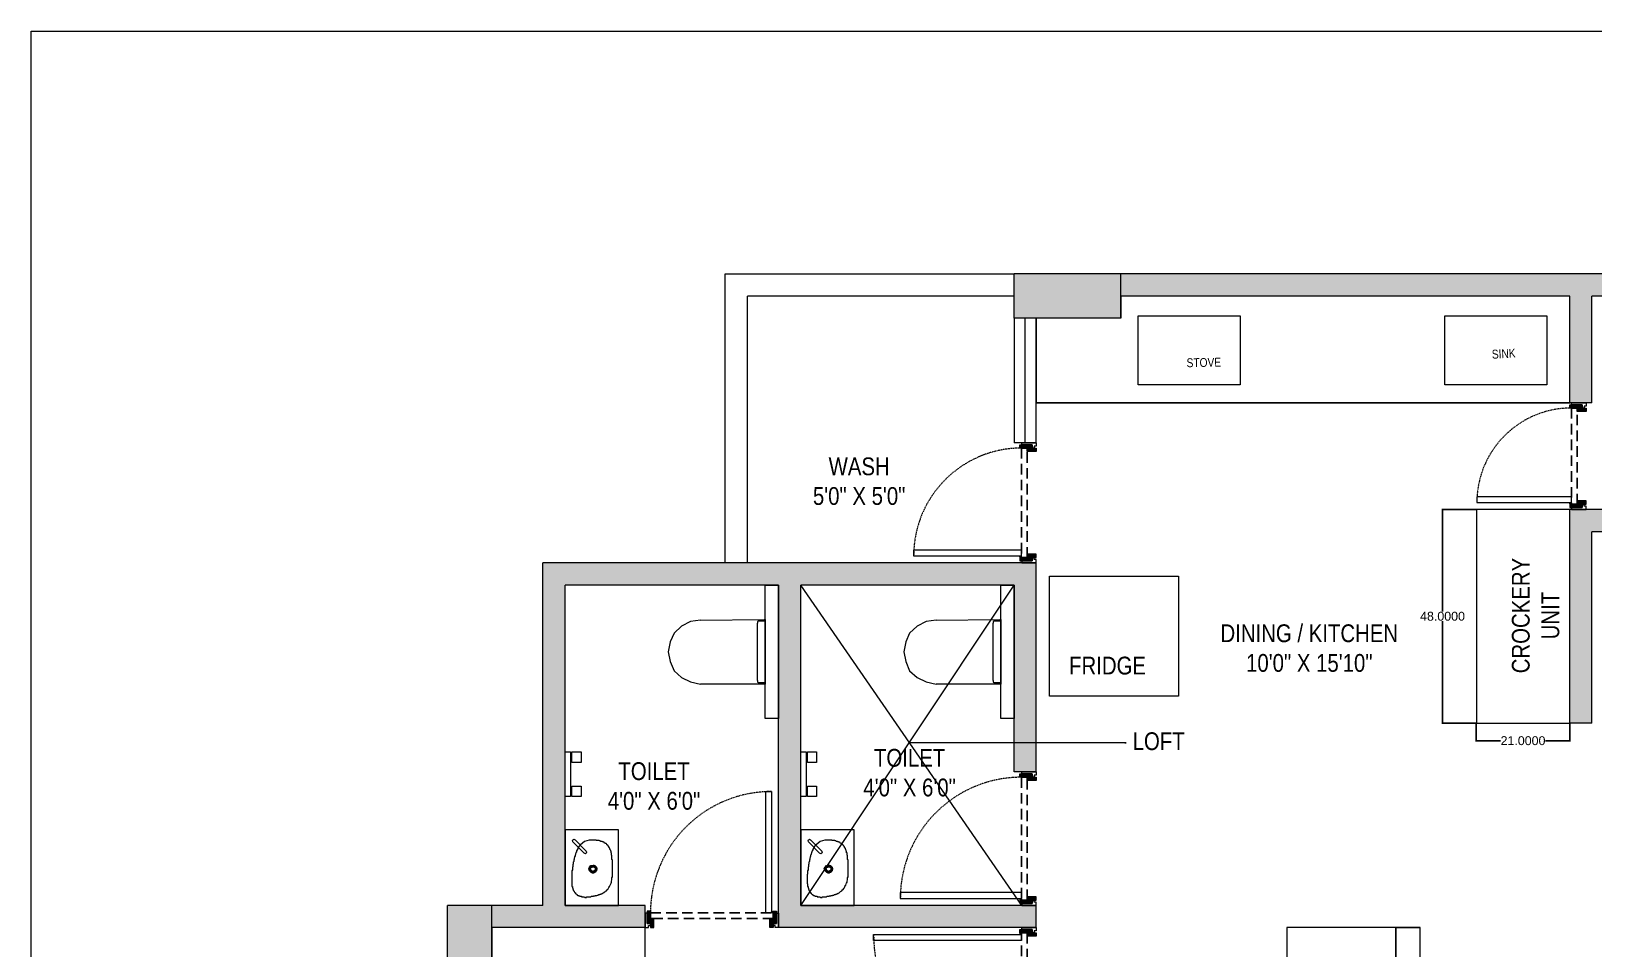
# Model space of a CAD drawing. Header units: inches. Extents: x 63286 to 63837, y -4982 to -4558.
# Drawn here: x 63286.2 to 63637.7, y -4764.5 to -4558.2 of the extents above; entities that cross this region are included whole.
import ezdxf
from ezdxf import colors
from ezdxf.entities.mleader import LeaderData, LeaderLine
from ezdxf.math import Vec2, Vec3

# ---------------------------------------------------------------- set-up
doc = ezdxf.new("R2010")
doc.units = ezdxf.units.IN
doc.header["$MEASUREMENT"] = 0
doc.linetypes.add('DASHED2', pattern=[0.375, 0.25, -0.125])
doc.linetypes.add('DOT2', pattern=[0.125, 0, -0.125])
for name, color, linetype, lineweight in [('A_DOOR', 135, 'Continuous', 18), ('A_FURNITURE', 251, 'Continuous', 9), ('A_TEXT', 7, 'Continuous', 18), ('A_WALL HATCH', 8, 'Continuous', 15), ('GLINE', 7, 'Continuous', 20)]:
    doc.layers.add(name, color=color, linetype=linetype, lineweight=lineweight)
doc.styles.add('ARIAL', font='ARIALN.TTF')
doc.styles.get("Standard").update_dxf_attribs({"font": 'arial.ttf'})
doc.dimstyles.get("Standard").update_dxf_attribs({"dimtxt": 2, "dimasz": 0.18, "dimexe": 0.18, "dimexo": 0.0625, "dimgap": 0.09, "dimtad": 0, "dimtih": 1, "dimtoh": 1, "dimdec": 4, "dimzin": 0, "dimdsep": 46, "dimtxsty": 'Standard', "dimcen": 0.09, "dimadec": 0, "dimazin": 0, "dimtfac": 1, "dimtdec": 4, "dimtofl": 0, "dimtmove": 0, "dimatfit": 3, "dimfxl": 1, "dimtolj": 1, "dimtzin": 0, "dimarcsym": 0})

# ---------------------------------------------------------------- blocks, each defined once
blk = doc.blocks.new('*U40')
at = {"layer": 'A_DOOR'}
h = blk.add_hatch(color=254, dxfattribs=at)
h.paths.add_polyline_path([(32, 0), (52, 0), (52, -55), (32, -55)])
h.paths.add_polyline_path([(12, -24), (32, -24), (32, -100), (12, -100)])
h = blk.add_hatch(color=254, dxfattribs=at)
h.paths.add_polyline_path([(775.7, 0), (755.7, 0), (755.7, -55), (775.7, -55)])
h.paths.add_polyline_path([(795.7, -24), (775.7, -24), (775.7, -100), (795.7, -100)])
at = {"layer": 'A_DOOR', "color": 253}
for points in [[(12, -88), (0, -88), (0, 0), (20, 0), (20, -12), (32, -12), (32, -24), (12, -24)], [(795.7, -88), (807.7, -88), (807.7, 0), (787.7, 0), (787.7, -12), (775.7, -12), (775.7, -24), (795.7, -24)]]:
    blk.add_lwpolyline(points, close=True, dxfattribs=at)
at = {"layer": 'A_DOOR'}
for points in [[(32, 0), (52, 0), (52, -55), (32, -55)], [(775.7, 0), (755.7, 0), (755.7, -55), (775.7, -55)], [(12, -24), (32, -24), (32, -100), (12, -100)], [(42, -90), (77, -90), (77, -824.2), (42, -824.2)], [(795.7, -24), (775.7, -24), (775.7, -100), (795.7, -100)]]:
    blk.add_lwpolyline(points, close=True, dxfattribs=at)
at = {"layer": 'A_DOOR', "color": 33, "linetype": 'DASHED2', "lineweight": 25, "ltscale": 255}
blk.add_lwpolyline([(32, -90), (32, -55), (775.7, -55), (775.7, -90)], close=True, dxfattribs=at)
at = {"layer": 'A_DOOR', "color": 253}
for radius in [5, 2]:
    blk.add_circle((37, -95), radius, dxfattribs=at)
at = {"layer": 'A_DOOR', "color": 33, "linetype": 'DOT2', "lineweight": 13, "ltscale": 10}
blk.add_arc((42, -90), 733.7, 270, 0, dxfattribs=at)
blk = doc.blocks.new('FAUCET_001')
at = {"layer": 'A_FURNITURE', "linetype": 'Continuous', "lineweight": 5}
for points in [[(-124.9, 38), (-67, 38), (-67, 89.3), (-124.9, 89.3)], [(65.3, 38), (124.9, 38), (124.9, 89.3), (65.3, 89.3)], [(-124.9, 0), (124.9, 0), (124.9, 29.8), (-124.9, 29.8)]]:
    blk.add_lwpolyline(points, close=True, dxfattribs=at)
blk = doc.blocks.new('WC_001')
at = {"layer": 'A_FURNITURE', "linetype": 'Continuous', "lineweight": 5}
for points in [[(178.6, 363.9), (170.4, 420.1), (143.9, 469.7), (105.9, 512.7), (56.2, 534.2), (0, 545.8), (-54.6, 534.2), (-105.9, 512.7), (-143.9, 469.7), (-168.7, 420.1), (-181.9, 363.9)], [(-181.9, 5), (-181.9, 363.9), (-181.9, 363.9)], [(178.6, 363.9), (181.9, 5), (181.9, 0), (-181.9, 0), (-181.9, 5)], [(-160.4, 43), (-168.7, 43), (-173.7, 34.7)], [(-173.7, 0), (-173.7, 34.7)], [(-160.4, 43), (162.1, 43)], [(173.7, 34.7), (170.4, 43), (162.1, 43)], [(173.7, 34.7), (173.7, 0)]]:
    blk.add_lwpolyline(points, dxfattribs=at)
blk = doc.blocks.new('BASIN_001011')
at = {"layer": 'A_FURNITURE', "linetype": 'Continuous', "lineweight": 5}
for points in [[(-198, -198), (-203, -193), (-212, -193), (-215, -188), (-220, -188), (-220, -185), (-223, -185), (-228, -180), (-232, -180), (-232, -176), (-237, -176), (-237, -171), (-241, -171), (-245, -168), (-250, -163), (-250, -160), (-253, -160), (-253, -155), (-258, -155), (-258, -147), (-261, -147), (-261, -142), (-266, -138), (-266, -130), (-270, -130), (-270, -112), (-275, -112), (-275, -82), (-280, -79), (-280, -62), (-275, -62), (-275, -19), (-270, -16), (-270, 6), (-266, 6), (-266, 24), (-261, 27), (-261, 40), (-258, 44), (-258, 52), (-253, 57), (-253, 70), (-250, 70), (-250, 78), (-245, 78), (-245, 87), (-241, 90), (-241, 95), (-237, 100), (-237, 103), (-232, 108), (-232, 112), (-228, 112), (-223, 120), (-220, 125), (-215, 133), (-207, 138), (-203, 146), (-194, 150), (-190, 155), (-182, 158), (-174, 163), (-164, 168), (-160, 171), (-147, 176), (-139, 179), (-131, 184), (-122, 184), (-109, 188), (-88, 188), (-79, 193), (13, 193)], [(13, 193), (89, 193), (94, 188), (132, 188), (136, 184), (157, 184), (157, 179), (174, 179), (174, 176), (182, 176), (187, 171), (195, 171), (195, 168), (203, 168), (203, 163), (212, 163), (212, 158), (217, 158), (220, 155), (225, 155), (225, 150), (230, 150), (233, 146), (233, 141), (238, 141), (238, 138), (241, 138), (246, 133), (246, 130), (250, 130), (250, 125), (255, 120), (255, 116), (260, 116), (260, 112), (263, 108), (263, 100), (268, 100), (268, 90), (271, 90), (271, 78), (276, 73), (276, 62), (280, 62), (280, 35), (284, 32), (284, -36), (271, -82), (238, -122), (230, -130), (230, -133), (225, -133), (220, -138), (217, -138), (217, -142), (208, -142), (208, -147), (203, -147), (200, -150), (195, -150), (192, -155), (182, -155), (182, -160), (174, -160), (174, -163), (165, -163), (162, -168), (154, -168), (149, -171), (141, -171), (136, -176), (124, -176), (124, -180), (111, -180), (106, -185), (94, -185), (89, -188), (73, -188), (68, -193), (48, -193), (43, -198), (22, -198), (22, -201), (-8, -201), (-20, -206), (-50, -206), (-55, -209), (-144, -209), (-147, -206), (-174, -206), (-174, -201), (-190, -201), (-190, -198), (-198, -198)]]:
    blk.add_lwpolyline(points, dxfattribs=at)
at = {"layer": 'A_FURNITURE', "linetype": 'Continuous', "lineweight": -2}
for points in [[(0, -41), (18, -32), (35, -19), (38, 2), (35, 19), (18, 35), (0, 40), (-20, 35), (-33, 19), (-41, 2), (-33, -19), (-20, -32)], [(0, -27), (-8, -27), (-8, -24), (-17, -24), (-17, -19), (-20, -19), (-20, -16), (-25, -16), (-25, -11), (-30, -6), (-30, 11), (-25, 11), (-25, 19), (-20, 19), (-20, 24), (-17, 24), (-17, 27), (-8, 27), (-3, 32), (5, 32), (5, 27), (13, 27), (13, 24), (18, 24), (22, 19), (22, 14), (26, 14), (26, -11), (22, -11), (22, -19), (18, -19), (13, -24), (8, -24), (5, -27)], [(0, -24), (18, -16), (22, 2), (18, 19), (0, 24), (-17, 19), (-25, 2), (-17, -16), (0, -24), (13, -16), (22, 2), (13, 19), (0, 24), (-17, 19), (-25, 2), (-17, -16)]]:
    blk.add_lwpolyline(points, close=True, dxfattribs=at)
for points in [[(-38, 2), (-38, 11), (-33, 14), (-33, 24), (-30, 24), (-30, 27), (-25, 27), (-25, 32), (-17, 32), (-17, 35), (0, 35)], [(0, -36), (-12, -36), (-12, -32), (-20, -32), (-20, -27), (-25, -27), (-25, -24), (-30, -24), (-30, -19), (-33, -19), (-33, -11), (-38, -11), (-38, 2)], [(0, 35), (18, 35), (18, 32), (22, 32), (22, 27), (26, 27), (26, 24), (30, 24), (30, 14), (35, 14), (35, 2)], [(0, -36), (18, -32), (30, -19), (35, 2)], [(38, 2), (35, 2), (35, 2)], [(174, -65), (165, -62), (154, -65), (149, -74), (154, -87)], [(268, -198), (154, -87), (154, -87)], [(174, -65), (288, -176), (288, -176)], [(268, -198), (280, -201), (288, -198), (293, -188), (288, -176)]]:
    blk.add_lwpolyline(points, dxfattribs=at)
blk = doc.blocks.new('*U42')
at = {"layer": 'A_DOOR'}
h = blk.add_hatch(color=254, dxfattribs=at)
h.paths.add_polyline_path([(32, 0), (52, 0), (52, -55), (32, -55)])
h.paths.add_polyline_path([(12, -24), (32, -24), (32, -100), (12, -100)])
h = blk.add_hatch(color=254, dxfattribs=at)
h.paths.add_polyline_path([(937.2, 0), (917.2, 0), (917.2, -55), (937.2, -55)])
h.paths.add_polyline_path([(957.2, -24), (937.2, -24), (937.2, -100), (957.2, -100)])
at = {"layer": 'A_DOOR', "color": 253}
for points in [[(12, -88), (0, -88), (0, 0), (20, 0), (20, -12), (32, -12), (32, -24), (12, -24)], [(957.2, -88), (969.2, -88), (969.2, 0), (949.2, 0), (949.2, -12), (937.2, -12), (937.2, -24), (957.2, -24)]]:
    blk.add_lwpolyline(points, close=True, dxfattribs=at)
at = {"layer": 'A_DOOR'}
for points in [[(32, 0), (52, 0), (52, -55), (32, -55)], [(937.2, 0), (917.2, 0), (917.2, -55), (937.2, -55)], [(12, -24), (32, -24), (32, -100), (12, -100)], [(42, -90), (77, -90), (77, -985.8), (42, -985.8)], [(957.2, -24), (937.2, -24), (937.2, -100), (957.2, -100)]]:
    blk.add_lwpolyline(points, close=True, dxfattribs=at)
at = {"layer": 'A_DOOR', "color": 33, "linetype": 'DASHED2', "lineweight": 25, "ltscale": 255}
blk.add_lwpolyline([(32, -90), (32, -55), (937.2, -55), (937.2, -90)], close=True, dxfattribs=at)
at = {"layer": 'A_DOOR', "color": 253}
for radius in [5, 2]:
    blk.add_circle((37, -95), radius, dxfattribs=at)
at = {"layer": 'A_DOOR', "color": 33, "linetype": 'DOT2', "lineweight": 13, "ltscale": 10}
blk.add_arc((42, -90), 895.2, 270, 0, dxfattribs=at)
blk = doc.blocks.new('*U44')
at = {"layer": 'A_DOOR'}
h = blk.add_hatch(color=254, dxfattribs=at)
h.paths.add_polyline_path([(-775.7, 0), (-755.7, 0), (-755.7, -55), (-775.7, -55)])
h.paths.add_polyline_path([(-795.7, -24), (-775.7, -24), (-775.7, -100), (-795.7, -100)])
h = blk.add_hatch(color=254, dxfattribs=at)
h.paths.add_polyline_path([(-32, 0), (-52, 0), (-52, -55), (-32, -55)])
h.paths.add_polyline_path([(-12, -24), (-32, -24), (-32, -100), (-12, -100)])
at = {"layer": 'A_DOOR', "color": 253}
for points in [[(-795.7, -88), (-807.7, -88), (-807.7, 0), (-787.7, 0), (-787.7, -12), (-775.7, -12), (-775.7, -24), (-795.7, -24)], [(-12, -88), (0, -88), (0, 0), (-20, 0), (-20, -12), (-32, -12), (-32, -24), (-12, -24)]]:
    blk.add_lwpolyline(points, close=True, dxfattribs=at)
at = {"layer": 'A_DOOR'}
for points in [[(-775.7, 0), (-755.7, 0), (-755.7, -55), (-775.7, -55)], [(-32, 0), (-52, 0), (-52, -55), (-32, -55)], [(-795.7, -24), (-775.7, -24), (-775.7, -100), (-795.7, -100)], [(-42, -90), (-77, -90), (-77, -824.2), (-42, -824.2)], [(-12, -24), (-32, -24), (-32, -100), (-12, -100)]]:
    blk.add_lwpolyline(points, close=True, dxfattribs=at)
at = {"layer": 'A_DOOR', "color": 33, "linetype": 'DASHED2', "lineweight": 25, "ltscale": 255}
blk.add_lwpolyline([(-32, -90), (-32, -55), (-775.7, -55), (-775.7, -90)], close=True, dxfattribs=at)
at = {"layer": 'A_DOOR', "color": 253}
for radius in [5, 2]:
    blk.add_circle((-37, -95), radius, dxfattribs=at)
at = {"layer": 'A_DOOR', "color": 33, "linetype": 'DOT2', "lineweight": 13, "ltscale": 10}
blk.add_arc((-42, -90), 733.7, 180, 270, dxfattribs=at)
blk = doc.blocks.new('*U45')
at = {"layer": 'A_DOOR'}
h = blk.add_hatch(color=254, dxfattribs=at)
h.paths.add_polyline_path([(-694.9, 0), (-674.9, 0), (-674.9, -55), (-694.9, -55)])
h.paths.add_polyline_path([(-714.9, -24), (-694.9, -24), (-694.9, -100), (-714.9, -100)])
h = blk.add_hatch(color=254, dxfattribs=at)
h.paths.add_polyline_path([(-32, 0), (-52, 0), (-52, -55), (-32, -55)])
h.paths.add_polyline_path([(-12, -24), (-32, -24), (-32, -100), (-12, -100)])
at = {"layer": 'A_DOOR', "color": 253}
for points in [[(-714.9, -88), (-726.9, -88), (-726.9, 0), (-706.9, 0), (-706.9, -12), (-694.9, -12), (-694.9, -24), (-714.9, -24)], [(-12, -88), (0, -88), (0, 0), (-20, 0), (-20, -12), (-32, -12), (-32, -24), (-12, -24)]]:
    blk.add_lwpolyline(points, close=True, dxfattribs=at)
at = {"layer": 'A_DOOR'}
for points in [[(-694.9, 0), (-674.9, 0), (-674.9, -55), (-694.9, -55)], [(-32, 0), (-52, 0), (-52, -55), (-32, -55)], [(-714.9, -24), (-694.9, -24), (-694.9, -100), (-714.9, -100)], [(-42, -90), (-77, -90), (-77, -743.5), (-42, -743.5)], [(-12, -24), (-32, -24), (-32, -100), (-12, -100)]]:
    blk.add_lwpolyline(points, close=True, dxfattribs=at)
at = {"layer": 'A_DOOR', "color": 33, "linetype": 'DASHED2', "lineweight": 25, "ltscale": 255}
blk.add_lwpolyline([(-32, -90), (-32, -55), (-694.9, -55), (-694.9, -90)], close=True, dxfattribs=at)
at = {"layer": 'A_DOOR', "color": 253}
for radius in [5, 2]:
    blk.add_circle((-37, -95), radius, dxfattribs=at)
at = {"layer": 'A_DOOR', "color": 33, "linetype": 'DOT2', "lineweight": 13, "ltscale": 10}
blk.add_arc((-42, -90), 652.9, 180, 270, dxfattribs=at)
blk = doc.blocks.new('*U41')
at = {"layer": 'A_DOOR'}
h = blk.add_hatch(color=254, dxfattribs=at)
h.paths.add_polyline_path([(-614.2, 0), (-594.2, 0), (-594.2, -55), (-614.2, -55)])
h.paths.add_polyline_path([(-634.2, -24), (-614.2, -24), (-614.2, -100), (-634.2, -100)])
h = blk.add_hatch(color=254, dxfattribs=at)
h.paths.add_polyline_path([(-32, 0), (-52, 0), (-52, -55), (-32, -55)])
h.paths.add_polyline_path([(-12, -24), (-32, -24), (-32, -100), (-12, -100)])
at = {"layer": 'A_DOOR', "color": 253}
for points in [[(-634.2, -88), (-646.2, -88), (-646.2, 0), (-626.2, 0), (-626.2, -12), (-614.2, -12), (-614.2, -24), (-634.2, -24)], [(-12, -88), (0, -88), (0, 0), (-20, 0), (-20, -12), (-32, -12), (-32, -24), (-12, -24)]]:
    blk.add_lwpolyline(points, close=True, dxfattribs=at)
at = {"layer": 'A_DOOR'}
for points in [[(-614.2, 0), (-594.2, 0), (-594.2, -55), (-614.2, -55)], [(-32, 0), (-52, 0), (-52, -55), (-32, -55)], [(-634.2, -24), (-614.2, -24), (-614.2, -100), (-634.2, -100)], [(-42, -90), (-77, -90), (-77, -662.7), (-42, -662.7)], [(-12, -24), (-32, -24), (-32, -100), (-12, -100)]]:
    blk.add_lwpolyline(points, close=True, dxfattribs=at)
at = {"layer": 'A_DOOR', "color": 33, "linetype": 'DASHED2', "lineweight": 25, "ltscale": 255}
blk.add_lwpolyline([(-32, -90), (-32, -55), (-614.2, -55), (-614.2, -90)], close=True, dxfattribs=at)
at = {"layer": 'A_DOOR', "color": 253}
for radius in [5, 2]:
    blk.add_circle((-37, -95), radius, dxfattribs=at)
at = {"layer": 'A_DOOR', "color": 33, "linetype": 'DOT2', "lineweight": 13, "ltscale": 10}
blk.add_arc((-42, -90), 572.2, 180, 270, dxfattribs=at)
blk = doc.blocks.new('*D53')
at = {"layer": 'Defpoints', "color": 0, "ltscale": 3, "transparency": 16777216}
for p in [(63593.19, -4759.75), (63598.69, -4759.75), (63598.69, -4807.75)]:
    blk.add_point(p, dxfattribs=at)
at = {"layer": 'GLINE', "color": 0, "lineweight": -2, "ltscale": 3, "transparency": 16777216}
for p, q in [((63598.63, -4759.75), (63593.01, -4759.75)), ((63593.19, -4759.93), (63593.19, -4782.64)), ((63593.19, -4807.57), (63593.19, -4784.86)), ((63598.63, -4807.75), (63593.01, -4807.75))]:
    blk.add_line(p, q, dxfattribs=at)
at = {"layer": 'GLINE', "color": 0, "ltscale": 3, "transparency": 16777216}
for points in [[(63593.16, -4759.93), (63593.22, -4759.93), (63593.19, -4759.75)], [(63593.16, -4807.57), (63593.22, -4807.57), (63593.19, -4807.75)]]:
    blk.add_solid(points, dxfattribs=at)
at = {"layer": 'GLINE', "color": 0, "ltscale": 3, "transparency": 16777216, "insert": (63593.19, -4783.75), "char_height": 2, "attachment_point": 5}
blk.add_mtext('\\A1;48.0000', dxfattribs=at)
blk = doc.blocks.new('*D54')
at = {"layer": 'Defpoints', "color": 0, "ltscale": 3, "transparency": 16777216}
for p in [(63611.3, -4713.75), (63632.3, -4713.75), (63611.3, -4717.73)]:
    blk.add_point(p, dxfattribs=at)
at = {"layer": 'GLINE', "color": 0, "lineweight": -2, "ltscale": 3, "transparency": 16777216}
for p, q in [((63611.3, -4713.81), (63611.3, -4717.91)), ((63632.3, -4713.81), (63632.3, -4717.91)), ((63611.48, -4717.73), (63616.77, -4717.73)), ((63632.12, -4717.73), (63626.83, -4717.73))]:
    blk.add_line(p, q, dxfattribs=at)
at = {"layer": 'GLINE', "color": 0, "ltscale": 3, "transparency": 16777216}
for points in [[(63611.48, -4717.7), (63611.48, -4717.76), (63611.3, -4717.73)], [(63632.12, -4717.7), (63632.12, -4717.76), (63632.3, -4717.73)]]:
    blk.add_solid(points, dxfattribs=at)
at = {"layer": 'GLINE', "color": 0, "ltscale": 3, "transparency": 16777216, "insert": (63621.8, -4717.73), "char_height": 2, "attachment_point": 5}
blk.add_mtext('\\A1;21.0000', dxfattribs=at)
blk = doc.blocks.new('*D55')
at = {"layer": 'Defpoints', "color": 0, "ltscale": 3, "transparency": 16777216}
for p in [(63603.69, -4665.75), (63611.3, -4665.75), (63611.3, -4713.75)]:
    blk.add_point(p, dxfattribs=at)
at = {"layer": 'GLINE', "color": 0, "lineweight": -2, "ltscale": 3, "transparency": 16777216}
for p, q in [((63611.24, -4665.75), (63603.51, -4665.75)), ((63603.69, -4665.93), (63603.69, -4688.64)), ((63603.69, -4713.57), (63603.69, -4690.86)), ((63611.24, -4713.75), (63603.51, -4713.75))]:
    blk.add_line(p, q, dxfattribs=at)
at = {"layer": 'GLINE', "color": 0, "ltscale": 3, "transparency": 16777216}
for points in [[(63603.66, -4665.93), (63603.72, -4665.93), (63603.69, -4665.75)], [(63603.66, -4713.57), (63603.72, -4713.57), (63603.69, -4713.75)]]:
    blk.add_solid(points, dxfattribs=at)
at = {"layer": 'GLINE', "color": 0, "ltscale": 3, "transparency": 16777216, "insert": (63603.69, -4689.75), "char_height": 2, "attachment_point": 5}
blk.add_mtext('\\A1;48.0000', dxfattribs=at)

msp = doc.modelspace()

# ---------------------------------------------------------------- hatches: boundary and pattern name
at = {"layer": 'A_WALL HATCH', "ltscale": 3, "transparency": 33554687}
h = msp.add_hatch(color=256, dxfattribs=at)
h.dxf.hatch_style = 1
h.paths.add_polyline_path([(63757.30144, -4915.74739), (63762.30144, -4915.74739), (63762.30144, -4612.74739), (63757.30144, -4612.74739)])
h.paths.add_polyline_path([(63632.30144, -4713.74739), (63637.30144, -4713.74739), (63637.30144, -4670.74739), (63709.30144, -4670.74739), (63709.30144, -4665.74739), (63690.30144, -4665.74739), (63690.30144, -4622.74739), (63685.30144, -4622.74739), (63685.30144, -4665.74739), (63632.30144, -4665.74739)])
h.paths.add_polyline_path([(63672.30144, -4622.74739), (63690.30144, -4622.74739), (63690.30144, -4617.74739), (63690.30144, -4612.74739), (63672.30144, -4612.74739)])
h.paths.add_polyline_path([(63690.30144, -4617.74739), (63715.30144, -4617.74739), (63715.30144, -4612.74739), (63690.30144, -4612.74739)])
h.paths.add_polyline_path([(63531.30144, -4617.74739), (63632.30144, -4617.74739), (63632.30144, -4641.74739), (63637.30144, -4641.74739), (63637.30144, -4617.74739), (63672.30144, -4617.74739), (63672.30144, -4612.74739), (63531.30144, -4612.74739)])
h.paths.add_polyline_path([(63507.30144, -4622.74739), (63531.30144, -4622.74739), (63531.30144, -4617.74739), (63531.30144, -4612.74739), (63507.30144, -4612.74739)])
h.paths.add_polyline_path([(63401.30144, -4754.74739), (63389.80144, -4754.74739), (63389.80144, -4759.74739), (63408.30144, -4759.74739), (63424.30144, -4759.74739), (63424.30144, -4756.47882), (63424.30144, -4754.74739), (63406.30144, -4754.74739), (63406.30144, -4737.74739), (63406.30144, -4682.74739), (63409.30144, -4682.74739), (63454.30144, -4682.74739), (63454.30144, -4759.74739), (63512.30144, -4759.74739), (63512.30144, -4754.74739), (63509.03287, -4754.74739), (63459.30144, -4754.74739), (63459.30144, -4737.74739), (63459.30144, -4682.74739), (63462.30144, -4682.74739), (63507.30144, -4682.74739), (63507.30144, -4724.74739), (63512.30144, -4724.74739), (63512.30144, -4677.74739), (63401.30144, -4677.74739)])
h.paths.add_polyline_path([(63379.80144, -4778.74739), (63389.80144, -4778.74739), (63389.80144, -4759.74739), (63389.80144, -4754.74739), (63379.80144, -4754.74739)])
h.paths.add_polyline_path([(63382.30144, -4886.74739), (63387.30144, -4886.74739), (63387.30144, -4778.74739), (63382.30144, -4778.74739)])
h.paths.add_polyline_path([(63379.80144, -4908.74739), (63389.80144, -4908.74739), (63389.80144, -4886.74739), (63387.30144, -4886.74739), (63379.80144, -4886.74739)])
h.paths.add_polyline_path([(63382.30144, -4932.74739), (63412.55144, -4932.74739), (63412.55144, -4903.74739), (63389.80144, -4903.74739), (63389.80144, -4908.74739), (63407.55144, -4908.74739), (63407.55144, -4927.74739), (63387.30144, -4927.74739), (63387.30144, -4908.74739), (63382.30144, -4908.74739)])
h.paths.add_polyline_path([(63507.30144, -4937.74739), (63517.30144, -4937.74739), (63517.30144, -4919.74739), (63507.30144, -4919.74739)])
h.paths.add_polyline_path([(63507.30144, -4961.74739), (63517.30144, -4961.74739), (63517.30144, -4937.74739), (63507.30144, -4937.74739)])
h.paths.add_polyline_path([(63484.55144, -4908.74739), (63507.30144, -4908.74739), (63507.30144, -4919.74739), (63512.30144, -4919.74739), (63512.30144, -4817.74739), (63507.30144, -4817.74739), (63507.30144, -4903.74739), (63504.30144, -4903.74739), (63484.55144, -4903.74739)])
h.paths.add_polyline_path([(63507.30144, -4817.74739), (63512.30144, -4817.74739), (63517.30144, -4817.74739), (63517.30144, -4795.74739), (63507.30144, -4795.74739)])
h.paths.add_polyline_path([(63553.30144, -4811.01596), (63553.30144, -4812.74739), (63627.30144, -4812.74739), (63627.30144, -4807.74739), (63553.30144, -4807.74739)])
h.paths.add_polyline_path([(63627.30144, -4830.74739), (63637.30144, -4830.74739), (63637.30144, -4807.74739), (63627.30144, -4807.74739), (63627.30144, -4812.74739)])
h.paths.add_polyline_path([(63632.30144, -4861.73127), (63632.30144, -4919.74739), (63637.30144, -4919.74739), (63637.30144, -4830.74739), (63632.30144, -4830.74739)])
h.paths.add_polyline_path([(63627.30144, -4961.74739), (63637.30144, -4961.74739), (63637.30144, -4937.74739), (63627.30144, -4937.74739), (63627.30144, -4951.74739)])
h.paths.add_polyline_path([(63627.30144, -4933.73127), (63627.30144, -4937.74739), (63637.30144, -4937.74739), (63637.30144, -4919.74739), (63632.30144, -4919.74739), (63627.30144, -4919.74739)])

# ---------------------------------------------------------------- linework, layer by layer
at = {"layer": 'A_FURNITURE', "ltscale": 3}
msp.add_line((63632.30144, -4641.74739), (63512.30144, -4641.74739), dxfattribs=at)
for points in [[(63512.30144, -4641.74739), (63632.30144, -4641.74739), (63632.30144, -4617.74739), (63531.30144, -4617.74739), (63531.30144, -4622.74739), (63512.30144, -4622.74739)], [(63611.30144, -4713.74739), (63632.30144, -4713.74739), (63632.30144, -4665.74739), (63611.30144, -4665.74739)], [(63544.30144, -4707.74739), (63515.30144, -4707.74739), (63515.30144, -4680.74739), (63544.30144, -4680.74739)], [(63454.30144, -4682.74739), (63454.30144, -4712.74739), (63451.30144, -4712.74739), (63451.30144, -4682.74739)], [(63507.30144, -4682.74739), (63507.30144, -4712.74739), (63504.30144, -4712.74739), (63504.30144, -4682.74739)], [(63406.30144, -4754.74739), (63418.30144, -4754.74739), (63418.30144, -4737.74739), (63406.30144, -4737.74739)], [(63459.30144, -4754.74739), (63471.30144, -4754.74739), (63471.30144, -4737.74739), (63459.30144, -4737.74739)], [(63424.30144, -4759.74739), (63389.80144, -4759.74739), (63389.80144, -4778.74739), (63424.30144, -4778.74739)], [(63598.68942, -4807.74739), (63598.68942, -4759.74739), (63568.68942, -4759.74739), (63568.68942, -4807.74739)]]:
    msp.add_lwpolyline(points, close=True, dxfattribs=at)
at = {"layer": 'GLINE', "ltscale": 3}
for p, q in [((63442.30144, -4677.74739), (63442.30144, -4612.74739)), ((63442.30144, -4612.74739), (63507.30144, -4612.74739)), ((63715.30144, -4612.74739), (63507.30144, -4612.74739)), ((63507.30144, -4622.74739), (63507.30144, -4612.74739)), ((63531.30144, -4622.74739), (63531.30144, -4612.74739)), ((63507.30144, -4617.74739), (63447.30144, -4617.74739)), ((63447.30144, -4677.74739), (63447.30144, -4617.74739)), ((63632.30144, -4617.74739), (63531.30144, -4617.74739)), ((63672.30144, -4617.74739), (63637.30144, -4617.74739)), ((63637.30144, -4641.74739), (63637.30144, -4617.74739)), ((63531.30144, -4622.74739), (63507.30144, -4622.74739)), ((63507.30144, -4622.74739), (63507.30144, -4650.74739)), ((63509.80144, -4650.74739), (63509.80144, -4622.74739)), ((63512.30144, -4650.74739), (63512.30144, -4622.74739)), ((63637.30144, -4641.74739), (63632.30144, -4641.74739)), ((63512.30144, -4650.74739), (63507.30144, -4650.74739)), ((63685.30144, -4665.74739), (63632.30144, -4665.74739)), ((63632.30144, -4713.74739), (63632.30144, -4665.74739)), ((63709.30144, -4670.74739), (63637.30144, -4670.74739)), ((63637.30144, -4713.74739), (63637.30144, -4670.74739)), ((63512.30144, -4677.74739), (63401.30144, -4677.74739)), ((63401.30144, -4754.74739), (63401.30144, -4677.74739)), ((63512.30144, -4724.74739), (63512.30144, -4677.74739)), ((63454.30144, -4682.74739), (63406.30144, -4682.74739)), ((63406.30144, -4754.74739), (63406.30144, -4682.74739)), ((63454.30144, -4759.74739), (63454.30144, -4682.74739)), ((63507.30144, -4682.74739), (63459.30144, -4682.74739)), ((63459.30144, -4754.74739), (63459.30144, -4682.74739)), ((63507.30144, -4724.74739), (63507.30144, -4682.74739)), ((63512.30144, -4724.74739), (63507.30144, -4724.74739)), ((63389.80144, -4754.74739), (63379.80144, -4754.74739)), ((63401.30144, -4754.74739), (63382.30144, -4754.74739)), ((63389.80144, -4778.74739), (63389.80144, -4754.74739)), ((63424.30144, -4754.74739), (63406.30144, -4754.74739)), ((63424.30144, -4759.74739), (63424.30144, -4754.74739)), ((63512.30144, -4754.74739), (63459.30144, -4754.74739)), ((63512.30144, -4759.74739), (63512.30144, -4754.74739)), ((63424.30144, -4759.74739), (63389.80144, -4759.74739)), ((63512.30144, -4759.74739), (63454.30144, -4759.74739))]:
    msp.add_line(p, q, dxfattribs=at)
at = {"layer": 'GLINE', "color": 5, "ltscale": 3}
for p, q in [((63459.30144, -4754.74739), (63507.30144, -4682.74739)), ((63509.03287, -4754.74739), (63459.30144, -4682.74739))]:
    msp.add_line(p, q, dxfattribs=at)
at = {"layer": 'GLINE', "ltscale": 3}
for points in [[(63837.18942, -4982.23127), (63286.18942, -4982.23127), (63286.18942, -4558.23127), (63837.18942, -4558.23127)], [(63558.18942, -4637.73127), (63535.18942, -4637.73127), (63535.18942, -4622.23127), (63558.18942, -4622.23127)], [(63627.18942, -4637.73127), (63604.18942, -4637.73127), (63604.18942, -4622.23127), (63627.18942, -4622.23127)]]:
    msp.add_lwpolyline(points, close=True, dxfattribs=at)
for points in [[(63637.30144, -4713.74739), (63632.30144, -4713.74739)], [(63379.80144, -4778.74739), (63379.80144, -4754.74739)]]:
    msp.add_lwpolyline(points, dxfattribs=at)

# ---------------------------------------------------------------- block references
at = {"layer": 'A_DOOR', "xscale": 0.03714285714256512, "yscale": 0.03714285714256512, "zscale": 0.03714285714256512}
for name, p, rotation in [('*U41', (63636.01573, -4665.74739), 270), ('*U45', (63512.30144, -4677.74739), 270), ('*U44', (63512.30144, -4754.74739), 270), ('*U40', (63454.30144, -4759.74739), 180), ('*U42', (63512.30144, -4759.74739), 270)]:
    msp.add_blockref(name, p, dxfattribs=dict(at, rotation=rotation))
at = {"layer": 'A_FURNITURE', "transparency": 33554687, "xscale": 0.04, "yscale": 0.04, "zscale": 0.04, "rotation": 90.00000000000001}
for p in [(63451.30144, -4697.74739), (63504.30144, -4697.74739)]:
    msp.add_blockref('WC_001', p, dxfattribs=at)
at = {"layer": 'A_FURNITURE', "rotation": 270}
for name, p, xscale, yscale, zscale in [('FAUCET_001', (63406.30144, -4725.24739), -0.04, 0.04, 0.04), ('FAUCET_001', (63459.30144, -4725.24739), -0.04, 0.04, 0.04), ('BASIN_001011', (63412.54516, -4746.55146), -0.02281623480373948, 0.02281623480373948, 0.02281623480373948), ('BASIN_001011', (63465.54516, -4746.55146), -0.02281623480373948, 0.02281623480373948, 0.02281623480373948)]:
    msp.add_blockref(name, p, dxfattribs=dict(at, xscale=xscale, yscale=yscale, zscale=zscale))

# ---------------------------------------------------------------- texts
at = {"layer": 'A_TEXT', "width": 53.5629604, "attachment_point": 1, "style": 'ARIAL'}
for s, insert, char_height, rotation in [('\\pxqc;SINK', (63590.66096, -4631.19846), 2, 3.1807636), ('\\pxqc;STOVE', (63523.19864, -4632.16785), 2, 1.0118543), ('\\pxqc;WASH\\P5\'0" X 5\'0"', (63445.6704, -4654.04613), 4, 360), ('\\pxqc;CROCKERY\\PUNIT', (63619.29298, -4716.36841), 4, 90), ('\\pxqc;DINING / KITCHEN\\P10\'0" X 15\'10"', (63546.93957, -4691.56897), 4, 360), ('\\pxqc;FRIDGE', (63501.55228, -4698.83484), 4, 360), ('\\pxqc;LOFT', (63513.05228, -4715.83484), 4, 360), ('\\pxqc;TOILET\\P4\'0" X 6\'0"', (63457.01607, -4719.56898), 4, 360), ('\\pxqc;TOILET\\P4\'0" X 6\'0"', (63399.51607, -4722.56898), 4, 360)]:
    msp.add_mtext(s, dxfattribs=dict(at, insert=insert, char_height=char_height, rotation=rotation))

# ---------------------------------------------------------------- dimensions: what is measured, and where the dimension line sits
at = {"layer": 'GLINE', "ltscale": 3}
for base, p1, p2, angle, picture, middle in [((63603.68942, -4665.74739), (63611.30144, -4713.74739), (63611.30144, -4665.74739), 270, '*D55', (63603.68942, -4689.74739)), ((63611.30144, -4717.73127), (63632.30144, -4713.74739), (63611.30144, -4713.74739), 180, '*D54', (63621.80144, -4717.73127)), ((63593.18942, -4759.74739), (63598.68942, -4807.74739), (63598.68942, -4759.74739), 270, '*D53', (63593.18942, -4783.74739))]:
    dim = msp.add_linear_dim(base=base, p1=p1, p2=p2, angle=angle, dimstyle='Standard', dxfattribs=at)
    dim.commit()
    dim.dimension.update_dxf_attribs({"geometry": picture, "text_midpoint": middle})

# ---------------------------------------------------------------- leaders
at = {"layer": 'GLINE', "color": 5, "ltscale": 3}
ml = msp.add_multileader_mtext('Standard', dxfattribs=at)
ml.set_content('', color=5)
ml.set_leader_properties()
ml.build(insert=Vec2(0, 0))
ml.multileader.update_dxf_attribs({"text_right_attachment_type": 6, "dogleg_length": 0.36, "arrow_head_size": 0.18})
ctx = ml.context
ctx.base_point, ctx.char_height, ctx.arrow_head_size, ctx.landing_gap_size, ctx.plane_origin = Vec3(63532.54942, -4718.23127), 0.18, 0.18, 0.09, Vec3(63483.72663, -4718.10961)
ctx.right_attachment = 6
notes = []
notes.append((ctx, [(0, (1, 1, 0), (63532.18942, -4718.23127), (1, 0), 0.36, [(0, [(63483.72663, -4718.10961)], 0, [])])]))
ctx.mtext.insert, ctx.mtext.flow_direction = Vec3(63532.63942, -4718.14127), 5
for ctx, leaders in notes:
    for number, flags, end, landing, length, lines in leaders:
        leader = LeaderData()
        leader.index, (leader.has_last_leader_line, leader.has_dogleg_vector, leader.attachment_direction) = number, flags
        leader.last_leader_point, leader.dogleg_vector, leader.dogleg_length = Vec3(end), Vec3(landing), length
        for number, points, colour, breaks in lines:
            line = LeaderLine()
            line.index, line.vertices, line.color, line.breaks = number, Vec3.list(points), colors.encode_raw_color(colour), breaks
            leader.lines.append(line)
        ctx.leaders.append(leader)

doc.saveas('drawing.dxf')
